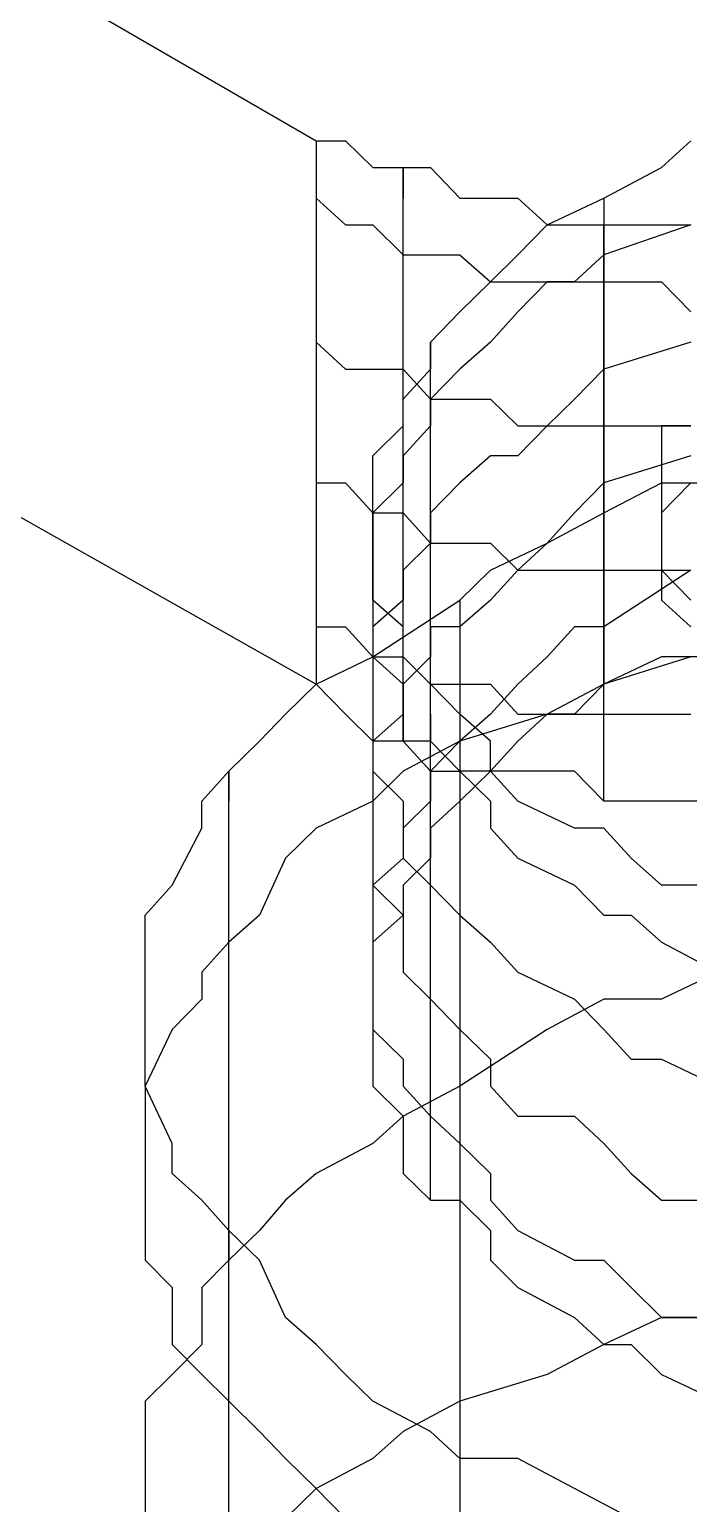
# Model space of a CAD drawing. Header units: millimetres. Extents: x 0 to 2112, y 8 to 1252.
# Drawn here: x 1745.46 to 1751.51, y 360.13 to 373.66 of the extents above; entities that cross this region are included whole.
import ezdxf

# ---------------------------------------------------------------- set-up
doc = ezdxf.new("R2010")
doc.units = ezdxf.units.MM
doc.layers.get('0').update_dxf_attribs({"linetype": 'CONTINUOUS'})

msp = doc.modelspace()

# ---------------------------------------------------------------- linework, layer by layer
at = {"color": 9}
for p, q in [((1728.55, 383.967), (1748.09, 372.643)), ((1728.55, 383.967), (1748.09, 372.643)), ((1728.55, 378.703), (1748.09, 367.654)), ((1728.55, 378.703), (1748.09, 367.654)), ((1748.09, 372.643), (1748.36, 372.643)), ((1748.09, 372.643), (1748.09, 367.654)), ((1748.09, 372.643), (1748.09, 367.654)), ((1748.09, 372.643), (1748.36, 372.643)), ((1748.36, 372.643), (1748.61, 372.396)), ((1748.36, 372.643), (1748.61, 372.396)), ((1751.26, 372.396), (1751.53, 372.643)), ((1751.26, 372.396), (1751.53, 372.643)), ((1748.61, 372.396), (1748.89, 372.396)), ((1748.61, 372.396), (1748.89, 372.396)), ((1748.89, 372.396), (1749.14, 372.396)), ((1748.89, 367.132), (1748.89, 372.396)), ((1748.89, 372.396), (1748.89, 372.117)), ((1748.89, 372.396), (1749.14, 372.396)), ((1749.14, 372.396), (1749.41, 372.117)), ((1749.14, 372.396), (1749.41, 372.117)), ((1750.73, 372.117), (1751.26, 372.396)), ((1750.73, 372.117), (1751.26, 372.396)), ((1748.09, 372.117), (1748.36, 371.87)), ((1749.41, 372.117), (1749.69, 372.117)), ((1749.41, 372.117), (1749.69, 372.117)), ((1749.69, 372.117), (1749.94, 372.117)), ((1749.69, 372.117), (1749.94, 372.117)), ((1749.94, 372.117), (1750.21, 371.87)), ((1749.94, 372.117), (1750.21, 371.87)), ((1750.21, 371.87), (1750.73, 372.117)), ((1750.21, 371.87), (1750.73, 372.117)), ((1750.73, 372.117), (1750.73, 367.654)), ((1750.73, 372.117), (1750.73, 367.654)), ((1748.36, 371.87), (1748.61, 371.87)), ((1748.61, 371.87), (1748.89, 371.595)), ((1749.94, 371.595), (1750.21, 371.87)), ((1749.94, 371.595), (1750.21, 371.87)), ((1750.21, 371.87), (1750.46, 371.87)), ((1750.21, 371.87), (1750.46, 371.87)), ((1750.46, 371.87), (1750.98, 371.87)), ((1750.46, 371.87), (1750.98, 371.87)), ((1751.53, 371.87), (1750.73, 371.595)), ((1750.73, 366.582), (1750.73, 371.87)), ((1750.73, 371.87), (1750.73, 371.595)), ((1750.98, 371.87), (1751.26, 371.87)), ((1750.98, 371.87), (1751.26, 371.87)), ((1751.26, 371.87), (1751.53, 371.87)), ((1751.26, 371.87), (1751.53, 371.87)), ((1748.89, 371.595), (1749.14, 371.595)), ((1749.14, 371.595), (1749.41, 371.595)), ((1749.41, 371.595), (1749.69, 371.348)), ((1749.69, 371.348), (1749.94, 371.595)), ((1749.69, 371.348), (1749.94, 371.595)), ((1750.73, 371.595), (1750.46, 371.348)), ((1750.73, 371.595), (1750.73, 371.348)), ((1749.41, 371.073), (1749.69, 371.348)), ((1749.41, 371.073), (1749.69, 371.348)), ((1749.69, 371.348), (1749.94, 371.348)), ((1750.21, 371.348), (1749.94, 371.073)), ((1749.94, 371.348), (1750.21, 371.348)), ((1750.46, 371.348), (1750.21, 371.348)), ((1750.21, 371.348), (1750.46, 371.348)), ((1750.46, 371.348), (1750.98, 371.348)), ((1750.98, 371.348), (1751.26, 371.348)), ((1751.26, 371.348), (1751.53, 371.073)), ((1749.14, 370.794), (1749.41, 371.073)), ((1749.14, 370.794), (1749.41, 371.073)), ((1749.94, 371.073), (1749.69, 370.794)), ((1748.09, 370.794), (1748.36, 370.547)), ((1749.14, 366.332), (1749.14, 370.794)), ((1749.14, 370.794), (1749.14, 370.547)), ((1749.14, 370.547), (1749.14, 370.794)), ((1749.14, 370.547), (1749.14, 370.794)), ((1749.69, 370.794), (1749.41, 370.547)), ((1751.53, 370.794), (1750.73, 370.547)), ((1748.36, 370.547), (1748.61, 370.547)), ((1748.61, 370.547), (1748.89, 370.547)), ((1748.89, 370.272), (1749.14, 370.547)), ((1748.89, 370.272), (1749.14, 370.547)), ((1748.89, 370.547), (1749.14, 370.272)), ((1749.41, 370.547), (1749.14, 370.272)), ((1750.73, 370.547), (1750.46, 370.272)), ((1750.73, 370.547), (1750.73, 370.272)), ((1748.89, 370.025), (1748.89, 370.272)), ((1748.89, 370.025), (1748.89, 370.272)), ((1749.14, 370.272), (1749.14, 370.025)), ((1749.14, 370.272), (1749.41, 370.272)), ((1749.41, 370.272), (1749.69, 370.272)), ((1749.69, 370.272), (1749.94, 370.025)), ((1750.46, 370.272), (1750.21, 370.025)), ((1748.61, 369.75), (1748.89, 370.025)), ((1748.61, 369.75), (1748.89, 370.025)), ((1749.14, 370.025), (1748.89, 369.75)), ((1750.21, 370.025), (1749.94, 369.75)), ((1749.94, 370.025), (1750.21, 370.025)), ((1750.21, 370.025), (1750.46, 370.025)), ((1750.46, 370.025), (1750.98, 370.025)), ((1750.98, 370.025), (1751.26, 370.025)), ((1751.53, 370.025), (1751.26, 370.025)), ((1751.26, 370.025), (1751.26, 369.75)), ((1751.53, 370.025), (1751.26, 370.025)), ((1751.26, 370.025), (1751.26, 369.75)), ((1751.26, 370.025), (1751.53, 370.025)), ((1748.61, 369.503), (1748.61, 369.75)), ((1748.61, 369.503), (1748.61, 369.75)), ((1748.89, 369.75), (1748.89, 369.503)), ((1749.69, 369.75), (1749.41, 369.503)), ((1749.94, 369.75), (1749.69, 369.75)), ((1751.53, 369.75), (1750.73, 369.503)), ((1751.26, 369.75), (1751.26, 369.503)), ((1751.26, 369.75), (1751.26, 369.503)), ((1748.09, 369.503), (1748.36, 369.503)), ((1748.36, 369.503), (1748.61, 369.228)), ((1748.89, 369.503), (1748.61, 369.228)), ((1748.61, 369.228), (1748.61, 369.503)), ((1748.61, 369.228), (1748.61, 369.503)), ((1749.41, 369.503), (1749.14, 369.228)), ((1750.73, 369.503), (1750.46, 369.228)), ((1750.73, 369.228), (1751.26, 369.503)), ((1750.73, 369.228), (1751.26, 369.503)), ((1750.73, 369.503), (1750.73, 369.228)), ((1751.26, 369.503), (1751.78, 369.503)), ((1751.26, 369.503), (1751.78, 369.503)), ((1751.26, 369.503), (1751.26, 369.503)), ((1751.26, 369.503), (1751.26, 369.228)), ((1751.53, 369.503), (1751.26, 369.228)), ((1751.26, 369.503), (1751.26, 369.503)), ((1751.26, 369.503), (1751.26, 369.228)), ((1748.61, 369.228), (1748.61, 368.949)), ((1748.61, 368.949), (1748.61, 369.228)), ((1748.61, 368.949), (1748.61, 369.228)), ((1748.61, 369.228), (1748.89, 369.228)), ((1748.89, 369.228), (1749.14, 368.949)), ((1749.14, 369.228), (1749.14, 368.949)), ((1750.21, 368.949), (1750.73, 369.228)), ((1750.21, 368.949), (1750.73, 369.228)), ((1750.46, 369.228), (1750.21, 368.949)), ((1751.26, 369.228), (1751.26, 369.228)), ((1751.26, 369.228), (1751.26, 368.949)), ((1751.26, 369.228), (1751.26, 369.228)), ((1751.26, 369.228), (1751.26, 368.949)), ((1751.26, 369.228), (1751.26, 369.228)), ((1751.26, 369.228), (1751.26, 368.949)), ((1748.61, 368.949), (1748.61, 368.702)), ((1748.61, 368.702), (1748.61, 368.949)), ((1748.61, 368.702), (1748.61, 368.949)), ((1749.14, 368.949), (1748.89, 368.702)), ((1749.14, 368.949), (1749.41, 368.949)), ((1749.41, 368.949), (1749.69, 368.949)), ((1749.69, 368.702), (1750.21, 368.949)), ((1749.69, 368.702), (1750.21, 368.949)), ((1749.69, 368.949), (1749.94, 368.702)), ((1750.21, 368.949), (1749.94, 368.702)), ((1751.26, 368.949), (1751.26, 368.702)), ((1751.26, 368.949), (1751.26, 368.702)), ((1751.26, 368.949), (1751.26, 368.702)), ((1748.61, 368.702), (1748.61, 368.427)), ((1748.61, 368.427), (1748.61, 368.702)), ((1748.61, 368.427), (1748.61, 368.702)), ((1748.89, 368.702), (1748.89, 368.427)), ((1749.41, 368.427), (1749.69, 368.702)), ((1749.41, 368.427), (1749.69, 368.702)), ((1749.94, 368.702), (1749.69, 368.427)), ((1749.94, 368.702), (1750.21, 368.702)), ((1750.21, 368.702), (1750.46, 368.702)), ((1750.46, 368.702), (1750.98, 368.702)), ((1751.53, 368.702), (1750.73, 368.18)), ((1750.98, 368.702), (1751.26, 368.702)), ((1751.26, 368.702), (1751.26, 368.702)), ((1751.26, 368.702), (1751.26, 368.427)), ((1751.26, 368.702), (1751.26, 368.702)), ((1751.26, 368.702), (1751.53, 368.427)), ((1751.26, 368.702), (1751.26, 368.702)), ((1751.26, 368.702), (1751.26, 368.427)), ((1751.26, 368.702), (1751.53, 368.702)), ((1748.61, 367.905), (1749.41, 368.427)), ((1748.61, 367.905), (1749.41, 368.427)), ((1748.89, 368.427), (1748.61, 368.18)), ((1748.61, 368.427), (1748.61, 368.18)), ((1748.89, 368.18), (1748.61, 368.427)), ((1748.89, 368.18), (1748.61, 368.427)), ((1749.41, 368.427), (1749.41, 356.33)), ((1749.41, 368.427), (1749.41, 356.33)), ((1749.69, 368.427), (1749.41, 368.18)), ((1751.26, 368.427), (1751.53, 368.18)), ((1751.26, 368.427), (1751.53, 368.18)), ((1748.09, 368.18), (1748.36, 368.18)), ((1748.36, 368.18), (1748.61, 367.905)), ((1748.61, 368.18), (1748.61, 367.905)), ((1748.61, 368.18), (1748.61, 367.905)), ((1748.89, 367.905), (1748.89, 368.18)), ((1748.89, 367.905), (1748.89, 368.18)), ((1749.41, 368.18), (1749.14, 368.18)), ((1749.14, 368.18), (1749.14, 367.905)), ((1750.46, 368.18), (1750.21, 367.905)), ((1750.73, 368.18), (1750.46, 368.18)), ((1750.73, 368.18), (1750.73, 367.905)), ((1748.09, 367.654), (1748.61, 367.905)), ((1748.09, 367.654), (1748.61, 367.905)), ((1748.61, 367.905), (1748.61, 367.654)), ((1748.61, 367.905), (1748.89, 367.654)), ((1748.61, 367.905), (1748.89, 367.905)), ((1749.14, 367.905), (1748.89, 367.654)), ((1749.14, 367.654), (1748.89, 367.905)), ((1748.89, 367.905), (1748.89, 367.905)), ((1749.14, 367.654), (1748.89, 367.905)), ((1748.89, 367.905), (1748.89, 367.905)), ((1748.89, 367.905), (1749.14, 367.654)), ((1750.21, 367.905), (1749.94, 367.654)), ((1751.26, 367.905), (1750.73, 367.654)), ((1751.53, 367.905), (1750.73, 367.654)), ((1751.53, 367.905), (1750.73, 367.654)), ((1751.78, 367.905), (1751.26, 367.905)), ((1747.81, 367.379), (1748.09, 367.654)), ((1747.81, 367.379), (1748.09, 367.654)), ((1748.36, 367.379), (1748.09, 367.654)), ((1748.36, 367.379), (1748.09, 367.654)), ((1748.61, 367.654), (1748.61, 367.379)), ((1748.89, 367.654), (1748.89, 367.379)), ((1748.89, 367.654), (1748.89, 367.379)), ((1749.41, 367.379), (1749.14, 367.654)), ((1749.41, 367.379), (1749.14, 367.654)), ((1749.14, 367.654), (1749.41, 367.654)), ((1749.41, 367.654), (1749.69, 367.654)), ((1749.94, 367.654), (1749.69, 367.379)), ((1749.69, 367.654), (1749.94, 367.379)), ((1750.73, 367.654), (1750.21, 367.379)), ((1750.73, 367.654), (1750.46, 367.379)), ((1750.73, 367.654), (1750.46, 367.379)), ((1747.57, 367.132), (1747.81, 367.379)), ((1747.57, 367.132), (1747.81, 367.379)), ((1748.61, 367.132), (1748.36, 367.379)), ((1748.61, 367.132), (1748.36, 367.379)), ((1748.89, 367.379), (1748.61, 367.132)), ((1748.61, 367.379), (1748.61, 367.132)), ((1748.89, 367.379), (1748.89, 367.132)), ((1749.14, 362.917), (1749.14, 367.379)), ((1749.14, 367.379), (1749.14, 367.132)), ((1750.21, 367.379), (1749.41, 367.132)), ((1749.69, 367.379), (1749.41, 367.132)), ((1749.69, 367.132), (1749.41, 367.379)), ((1749.69, 367.132), (1749.41, 367.379)), ((1750.21, 367.379), (1749.94, 367.132)), ((1750.21, 367.379), (1749.94, 367.132)), ((1749.94, 367.379), (1750.21, 367.379)), ((1750.46, 367.379), (1750.21, 367.379)), ((1750.46, 367.379), (1750.21, 367.379)), ((1750.21, 367.379), (1750.46, 367.379)), ((1750.46, 367.379), (1750.98, 367.379)), ((1750.98, 367.379), (1751.26, 367.379)), ((1751.26, 367.379), (1751.53, 367.379)), ((1747.29, 366.857), (1747.57, 367.132)), ((1747.29, 366.857), (1747.57, 367.132)), ((1748.89, 367.132), (1748.61, 367.132)), ((1748.61, 367.132), (1748.61, 366.857)), ((1748.61, 367.132), (1748.61, 366.857)), ((1748.89, 367.132), (1748.61, 367.132)), ((1749.14, 367.132), (1748.89, 367.132)), ((1749.41, 367.132), (1748.89, 366.857)), ((1748.89, 367.132), (1749.14, 366.857)), ((1749.14, 367.132), (1748.89, 367.132)), ((1749.41, 366.857), (1749.14, 367.132)), ((1749.41, 367.132), (1749.14, 366.857)), ((1749.41, 366.857), (1749.14, 367.132)), ((1749.41, 367.132), (1749.41, 366.857)), ((1749.94, 367.132), (1749.69, 366.857)), ((1749.69, 366.857), (1749.69, 367.132)), ((1749.94, 367.132), (1749.69, 366.857)), ((1749.69, 366.857), (1749.69, 367.132)), ((1747.04, 366.582), (1747.29, 366.857)), ((1747.04, 366.582), (1747.29, 366.857)), ((1747.29, 354.732), (1747.29, 366.857)), ((1747.29, 366.857), (1747.29, 366.582)), ((1748.89, 366.857), (1748.61, 366.582)), ((1748.61, 366.857), (1748.61, 366.582)), ((1748.61, 366.857), (1748.89, 366.582)), ((1749.14, 366.857), (1749.14, 366.582)), ((1749.14, 366.857), (1749.41, 366.857)), ((1749.69, 366.857), (1749.41, 366.857)), ((1749.69, 366.857), (1749.41, 366.582)), ((1749.41, 366.857), (1749.69, 366.582)), ((1749.69, 366.857), (1749.41, 366.582)), ((1749.69, 366.857), (1749.41, 366.857)), ((1750.21, 366.857), (1749.69, 366.857)), ((1749.94, 366.582), (1749.69, 366.857)), ((1749.94, 366.582), (1749.69, 366.857)), ((1750.21, 366.857), (1749.69, 366.857)), ((1750.46, 366.857), (1750.21, 366.857)), ((1750.46, 366.857), (1750.21, 366.857)), ((1750.73, 366.582), (1750.46, 366.857)), ((1750.73, 366.582), (1750.46, 366.857)), ((1747.04, 366.332), (1747.04, 366.582)), ((1747.04, 366.332), (1747.04, 366.582)), ((1748.61, 366.582), (1748.09, 366.332)), ((1748.61, 366.582), (1748.61, 366.332)), ((1749.14, 366.582), (1748.89, 366.332)), ((1748.89, 366.582), (1748.89, 366.332)), ((1749.41, 366.582), (1749.14, 366.332)), ((1749.41, 366.582), (1749.14, 366.332)), ((1749.69, 366.582), (1749.69, 366.332)), ((1750.46, 366.332), (1749.94, 366.582)), ((1750.46, 366.332), (1749.94, 366.582)), ((1750.98, 366.582), (1750.73, 366.582)), ((1750.98, 366.582), (1750.73, 366.582)), ((1751.26, 366.582), (1750.98, 366.582)), ((1751.26, 366.582), (1750.98, 366.582)), ((1751.78, 366.582), (1751.26, 366.582)), ((1751.78, 366.582), (1751.26, 366.582)), ((1746.77, 365.809), (1747.04, 366.332)), ((1746.77, 365.809), (1747.04, 366.332)), ((1748.09, 366.332), (1747.81, 366.056)), ((1748.61, 366.332), (1748.61, 366.056)), ((1748.89, 366.332), (1748.89, 366.056)), ((1748.89, 366.332), (1748.89, 366.056)), ((1749.14, 366.332), (1749.14, 366.056)), ((1749.14, 366.332), (1749.14, 366.056)), ((1749.69, 366.332), (1749.94, 366.056)), ((1750.73, 366.332), (1750.46, 366.332)), ((1750.73, 366.332), (1750.46, 366.332)), ((1750.98, 366.056), (1750.73, 366.332)), ((1750.98, 366.056), (1750.73, 366.332)), ((1747.81, 366.056), (1747.57, 365.534)), ((1748.89, 366.056), (1748.61, 365.809)), ((1748.61, 366.056), (1748.61, 365.809)), ((1749.14, 366.056), (1748.89, 365.809)), ((1748.89, 366.056), (1749.14, 365.809)), ((1749.14, 366.056), (1748.89, 365.809)), ((1749.94, 366.056), (1750.46, 365.809)), ((1751.26, 365.809), (1750.98, 366.056)), ((1751.26, 365.809), (1750.98, 366.056)), ((1746.52, 365.534), (1746.77, 365.809)), ((1746.52, 365.534), (1746.77, 365.809)), ((1748.61, 365.809), (1748.61, 365.534)), ((1748.61, 365.809), (1748.89, 365.534)), ((1748.89, 365.809), (1748.89, 365.534)), ((1748.89, 365.809), (1748.89, 365.534)), ((1749.14, 365.809), (1749.41, 365.534)), ((1750.46, 365.809), (1750.73, 365.534)), ((1751.78, 365.809), (1751.26, 365.809)), ((1751.78, 365.809), (1751.26, 365.809)), ((1746.52, 365.287), (1746.52, 365.534)), ((1746.52, 365.287), (1746.52, 365.534)), ((1747.57, 365.534), (1747.29, 365.287)), ((1748.89, 365.534), (1748.61, 365.287)), ((1748.61, 365.534), (1748.61, 365.287)), ((1748.89, 365.534), (1748.61, 365.287)), ((1748.89, 365.534), (1748.89, 365.287)), ((1749.41, 365.534), (1749.69, 365.287)), ((1750.73, 365.534), (1750.98, 365.534)), ((1750.98, 365.534), (1751.26, 365.287)), ((1746.52, 365.012), (1746.52, 365.287)), ((1746.52, 365.012), (1746.52, 365.287)), ((1747.29, 365.287), (1747.04, 365.012)), ((1748.61, 365.287), (1748.61, 365.012)), ((1748.61, 365.287), (1748.61, 365.012)), ((1748.61, 365.287), (1748.61, 365.012)), ((1748.89, 365.287), (1748.89, 365.012)), ((1749.69, 365.287), (1749.69, 365.287)), ((1749.69, 365.287), (1749.94, 365.012)), ((1751.26, 365.287), (1751.78, 365.012)), ((1746.52, 364.486), (1746.52, 365.012)), ((1746.52, 364.486), (1746.52, 365.012)), ((1747.04, 365.012), (1747.04, 364.762)), ((1748.61, 365.012), (1748.61, 364.762)), ((1748.61, 365.012), (1748.61, 364.762)), ((1748.61, 365.012), (1748.61, 364.762)), ((1748.89, 365.012), (1749.14, 364.762)), ((1749.94, 365.012), (1750.46, 364.762)), ((1751.78, 365.012), (1751.26, 364.762)), ((1747.04, 364.762), (1746.77, 364.486)), ((1748.61, 364.762), (1748.61, 364.486)), ((1748.61, 364.762), (1748.61, 364.486)), ((1748.61, 364.762), (1748.61, 364.486)), ((1749.14, 364.762), (1749.41, 364.486)), ((1750.73, 364.762), (1750.21, 364.486)), ((1750.46, 364.762), (1750.73, 364.486)), ((1751.26, 364.762), (1750.73, 364.762)), ((1746.77, 364.486), (1746.52, 363.964)), ((1746.52, 364.211), (1746.52, 364.486)), ((1746.52, 364.211), (1746.52, 364.486)), ((1748.61, 364.486), (1748.61, 364.211)), ((1748.61, 364.486), (1748.89, 364.211)), ((1748.61, 364.486), (1748.61, 364.211)), ((1750.21, 364.486), (1749.41, 363.964)), ((1749.41, 364.486), (1749.69, 364.211)), ((1750.73, 364.486), (1750.98, 364.211)), ((1746.52, 363.964), (1746.52, 364.211)), ((1746.52, 363.964), (1746.52, 364.211)), ((1748.61, 364.211), (1748.61, 363.964)), ((1748.61, 364.211), (1748.61, 363.964)), ((1748.89, 364.211), (1748.89, 364.211)), ((1748.89, 364.211), (1748.89, 363.964)), ((1749.69, 364.211), (1749.69, 363.964)), ((1750.98, 364.211), (1751.26, 364.211)), ((1751.26, 364.211), (1751.78, 363.964)), ((1746.52, 363.964), (1746.52, 363.689)), ((1746.77, 363.439), (1746.52, 363.964)), ((1746.77, 363.439), (1746.52, 363.964)), ((1748.61, 363.964), (1748.89, 363.689)), ((1748.61, 363.964), (1748.89, 363.689)), ((1749.41, 363.964), (1748.89, 363.689)), ((1748.89, 363.964), (1749.14, 363.689)), ((1749.41, 363.964), (1749.41, 363.689)), ((1749.69, 363.964), (1749.94, 363.689)), ((1746.52, 363.689), (1746.52, 363.439)), ((1748.89, 363.689), (1748.61, 363.439)), ((1748.89, 363.689), (1748.89, 363.439)), ((1748.89, 363.689), (1748.89, 363.439)), ((1749.14, 363.689), (1749.41, 363.439)), ((1749.94, 363.689), (1750.46, 363.689)), ((1750.46, 363.689), (1750.73, 363.439)), ((1746.52, 363.439), (1746.52, 363.164)), ((1746.77, 363.164), (1746.77, 363.439)), ((1746.77, 363.164), (1746.77, 363.439)), ((1748.61, 363.439), (1748.09, 363.164)), ((1748.89, 363.439), (1748.89, 363.164)), ((1748.89, 363.439), (1748.89, 363.164)), ((1749.41, 363.439), (1749.69, 363.164)), ((1750.73, 363.439), (1750.98, 363.164)), ((1746.52, 363.164), (1746.52, 362.641)), ((1747.04, 362.917), (1746.77, 363.164)), ((1747.04, 362.917), (1746.77, 363.164)), ((1748.09, 363.164), (1747.81, 362.917)), ((1748.89, 363.164), (1749.14, 362.917)), ((1748.89, 363.164), (1749.14, 362.917)), ((1749.69, 363.164), (1749.69, 362.917)), ((1750.98, 363.164), (1751.26, 362.917)), ((1747.29, 362.641), (1747.04, 362.917)), ((1747.29, 362.641), (1747.04, 362.917)), ((1747.81, 362.917), (1747.57, 362.641)), ((1749.14, 362.917), (1749.41, 362.917)), ((1749.14, 362.917), (1749.41, 362.917)), ((1749.41, 362.917), (1749.69, 362.641)), ((1749.41, 362.917), (1749.69, 362.641)), ((1749.69, 362.917), (1749.94, 362.641)), ((1751.26, 362.917), (1751.78, 362.917)), ((1746.52, 362.641), (1746.52, 362.366)), ((1747.29, 350.518), (1747.29, 362.641)), ((1747.29, 362.641), (1747.29, 362.366)), ((1747.57, 362.641), (1747.29, 362.366)), ((1747.57, 362.366), (1747.29, 362.641)), ((1747.57, 362.366), (1747.29, 362.641)), ((1749.69, 362.641), (1749.69, 362.366)), ((1749.69, 362.641), (1749.69, 362.366)), ((1749.94, 362.641), (1750.46, 362.366)), ((1746.52, 362.366), (1746.77, 362.116)), ((1747.29, 362.366), (1747.04, 362.116)), ((1747.81, 361.841), (1747.57, 362.366)), ((1747.81, 361.841), (1747.57, 362.366)), ((1749.69, 362.366), (1749.94, 362.116)), ((1749.69, 362.366), (1749.94, 362.116)), ((1750.46, 362.366), (1750.73, 362.366)), ((1750.73, 362.366), (1750.98, 362.116)), ((1746.77, 362.116), (1746.77, 361.594)), ((1747.04, 362.116), (1747.04, 361.594)), ((1749.94, 362.116), (1750.46, 361.841)), ((1749.94, 362.116), (1750.46, 361.841)), ((1750.98, 362.116), (1751.26, 361.841)), ((1748.09, 361.594), (1747.81, 361.841)), ((1748.09, 361.594), (1747.81, 361.841)), ((1750.46, 361.841), (1750.73, 361.594)), ((1750.46, 361.841), (1750.73, 361.594)), ((1751.26, 361.841), (1750.73, 361.594)), ((1751.78, 361.841), (1751.26, 361.841)), ((1751.26, 361.841), (1751.78, 361.841)), ((1747.04, 361.594), (1746.77, 361.319)), ((1746.77, 361.594), (1747.04, 361.319)), ((1748.36, 361.319), (1748.09, 361.594)), ((1748.36, 361.319), (1748.09, 361.594)), ((1750.73, 361.594), (1750.21, 361.319)), ((1750.73, 361.594), (1750.98, 361.594)), ((1750.73, 361.594), (1750.98, 361.594)), ((1750.98, 361.594), (1751.26, 361.319)), ((1750.98, 361.594), (1751.26, 361.319)), ((1746.77, 361.319), (1746.52, 361.072)), ((1747.04, 361.319), (1747.29, 361.072)), ((1748.61, 361.072), (1748.36, 361.319)), ((1748.61, 361.072), (1748.36, 361.319)), ((1750.21, 361.319), (1749.41, 361.072)), ((1751.26, 361.319), (1751.78, 361.072)), ((1751.26, 361.319), (1751.78, 361.072)), ((1746.52, 361.072), (1746.52, 360.796)), ((1747.29, 361.072), (1747.57, 360.796)), ((1749.14, 360.796), (1748.61, 361.072)), ((1749.14, 360.796), (1748.61, 361.072)), ((1749.41, 361.072), (1748.89, 360.796)), ((1749.41, 361.072), (1749.41, 360.796)), ((1746.52, 360.796), (1746.52, 360.271)), ((1747.57, 360.796), (1747.81, 360.546)), ((1748.89, 360.796), (1748.61, 360.546)), ((1749.41, 360.546), (1749.14, 360.796)), ((1749.41, 360.546), (1749.14, 360.796)), ((1747.81, 360.546), (1748.09, 360.271)), ((1748.61, 360.546), (1748.09, 360.271)), ((1749.94, 360.546), (1749.41, 360.546)), ((1749.94, 360.546), (1749.41, 360.546)), ((1750.46, 360.271), (1749.94, 360.546)), ((1750.46, 360.271), (1749.94, 360.546)), ((1746.52, 360.271), (1746.52, 359.996)), ((1748.09, 360.271), (1747.81, 359.996)), ((1748.09, 360.271), (1748.36, 359.996)), ((1750.98, 359.996), (1750.46, 360.271)), ((1750.98, 359.996), (1750.46, 360.271))]:
    msp.add_line(p, q, dxfattribs=at)

doc.saveas('drawing.dxf')
